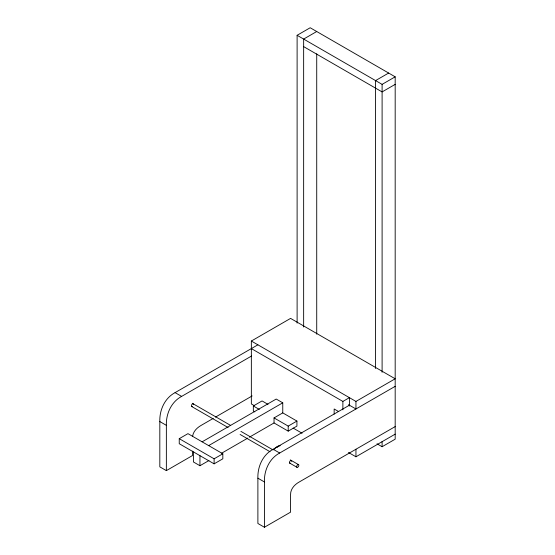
<?xml version="1.0" encoding="UTF-8"?>
<svg xmlns="http://www.w3.org/2000/svg" width="555" height="555" viewBox="0 0 555 555"><rect width="100%" height="100%" fill="white"/><g stroke="black" fill="none" stroke-linecap="round" stroke-linejoin="round"><path stroke-width="0.83" d="M192.509 451.132L192.509 455.537L166.361 470.633L159.819 466.859L159.819 421.564C159.424 410.131 164.675 398.15 175.075 392.628L257.888 344.815M166.361 470.633L166.361 425.338C165.959 413.905 171.218 401.924 181.617 396.402L251.637 355.97M395.181 426.594L299.291 481.955C294.684 484.473 290.452 488.969 290.577 494.54L290.577 512.154L264.423 527.25L257.888 523.476L257.888 478.181C257.485 466.748 262.744 454.767 273.143 449.245L349.657 405.067M264.423 527.25L264.423 481.955C264.027 470.522 269.279 458.541 279.678 453.019L395.181 386.335M192.647 436.07C193.334 431.249 197.171 427.627 201.229 425.338L213.21 418.414M297.112 323.107L297.112 35.298L310.19 27.75L395.181 76.819L395.181 439.178L382.104 446.726L377.018 443.792M316.725 31.524L303.647 39.072L303.647 327.006M388.639 73.045L375.568 80.593L375.568 368.527M297.112 35.298L382.104 84.367L395.181 76.819M395.181 84.367L382.104 91.915L303.647 46.62M251.353 341.041L290.577 318.39L395.181 378.787L355.949 401.431L251.353 341.041L251.353 403.95L254.336 405.67M215.458 417.117L252.164 395.93M179.244 438.679L187.958 433.649L222.826 453.782L222.826 458.812L214.112 463.841L179.244 443.716L179.244 438.679L214.112 458.812L222.826 453.782M254.828 411.859L253.337 410.998L253.337 405.969L262.057 400.932L268.016 404.38M202.124 441.829L276.217 399.045L282.759 402.819L282.759 412.885L296.925 421.065L296.925 426.101L288.205 431.131L274.038 422.952L249.341 437.215M208.666 445.603L282.759 402.819M274.038 422.952L274.038 417.922L282.759 412.885M193.411 451.888L193.411 461.954L199.946 465.728L208.93 460.546M221.653 453.199L247.842 438.075M274.038 417.922L288.205 426.101L296.925 421.065M251.353 348.589L342.879 401.431L349.414 397.658L349.414 406.045M348.478 452.478L355.949 456.793L395.181 434.142M348.478 404.664L355.949 408.979L355.949 401.431M338.515 411.498L334.159 408.979L334.159 414.113M293.13 428.071L302.08 433.24M253.337 405.969L259.303 409.41M175.075 392.628L181.617 396.402M273.143 449.245L279.678 453.019M192.252 403.277L230.415 425.31M240.898 431.36L273.074 449.938M290.286 459.88L298.514 464.632A1.54 0.888 -60 0 1 298.028 467.019A1.54 0.888 -60 0 1 296.696 466.249A1.54 0.888 -60 0 1 298.514 464.632M191.461 406.378L228.126 427.551M240.1 434.461L270.035 451.742M289.495 462.981L296.974 467.296M159.819 421.564L166.361 425.338M257.888 478.181L264.423 481.955M382.104 84.367L382.104 372.301M382.104 441.537L382.104 446.726M355.949 449.245L355.949 456.793M342.879 401.431L342.879 409.819M316.725 53.786L316.725 334.172M288.205 426.101L288.205 431.131M214.112 458.812L214.112 463.841M199.946 455.669L199.946 465.728M192.314 406.558A1.54 0.888 -60 0 1 191.433 405.636A1.54 0.888 -60 0 1 192.641 403.88A1.54 0.888 -60 0 1 193.598 404.692M290.48 463.134A1.54 0.888 -60 0 1 289.495 462.294A1.54 0.888 -60 0 1 290.744 460.483A1.54 0.888 -60 0 1 291.646 461.434M276.55 447.677A9.248 5.335 -60 0 1 278.922 446.303M274.232 449.148A9.248 5.335 -60 0 1 280.24 445.686"/></g></svg>
